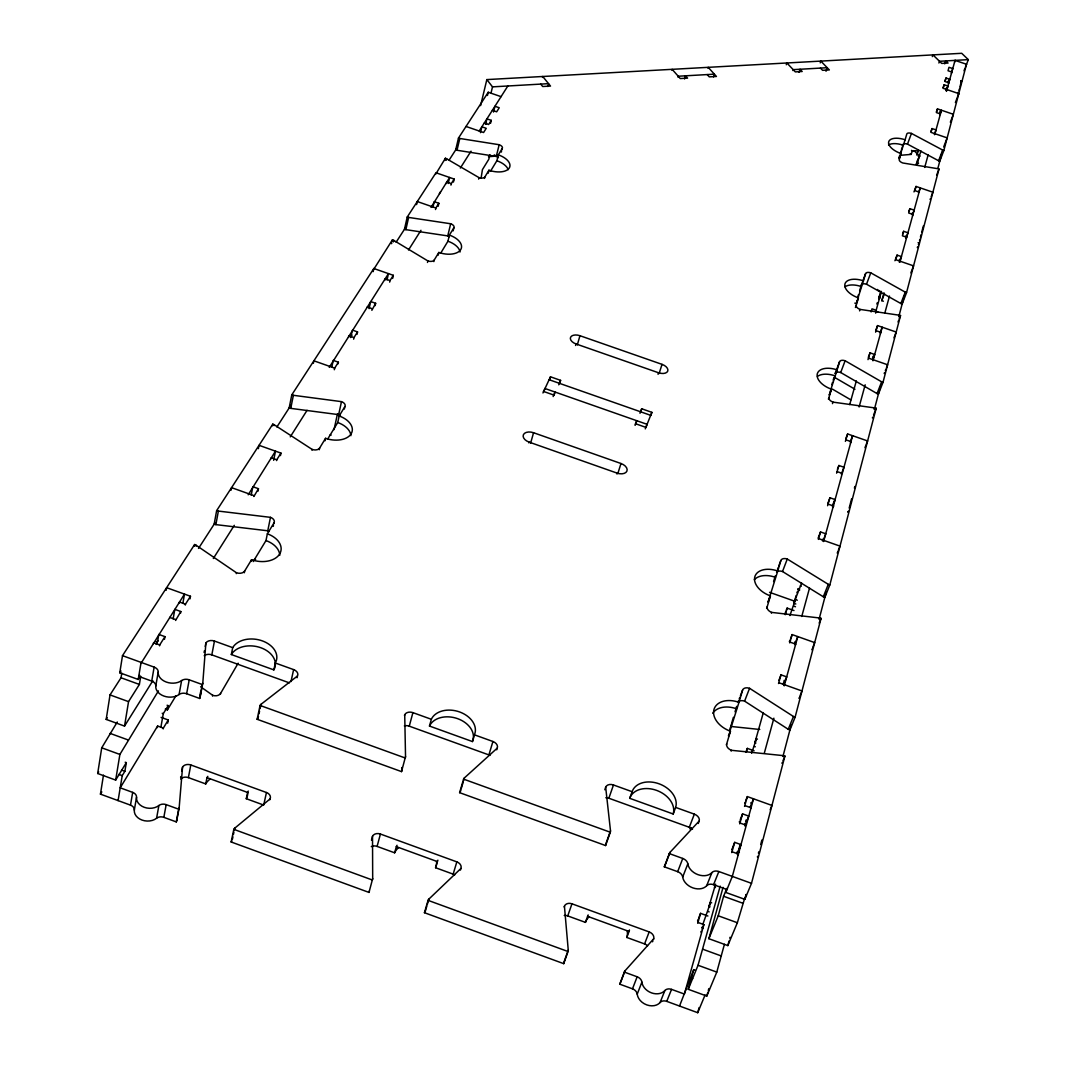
<?xml version="1.0" encoding="UTF-8"?>
<svg xmlns="http://www.w3.org/2000/svg" width="1066" height="1066" viewBox="0 0 1066 1066"><rect width="100%" height="100%" fill="white"/><g stroke="black" fill="none" stroke-linecap="round" stroke-linejoin="round"><path stroke-width="1.5" d="M139.526 675.138L138.74 676.377L151.732 681.094A6.756 4.824 5.9 0 1 155.769 686.064A13.458 9.634 6.5 0 0 163.898 696.058A13.458 9.634 6.5 0 0 179.075 694.512A6.742 4.85 6.9 0 1 186.643 693.739L199.675 698.457A6.716 4.824 7.2 0 0 200.141 697.124L200.541 692.007M200.141 697.124L202.78 683.226L205.885 642.985A6.609 4.637 8 0 1 214.453 641.052L232.694 647.635A23.052 16.256 9.2 0 1 262.316 640.879A23.052 16.256 9.2 0 1 275.321 663.012L293.63 669.608A6.596 4.69 10.2 0 1 297.441 676.017L297.054 677.736M103.469 775.129L100.444 794.143L130.492 805.136A6.463 4.89 4.1 0 1 134.316 810.093A12.872 9.754 4.7 0 0 142.005 820.06A12.872 9.754 4.7 0 0 156.582 818.248A6.449 4.917 5.1 0 1 163.831 817.342L176.276 821.899A6.423 4.89 5.5 0 0 176.743 820.54L176.969 817.942M176.743 820.54L179.155 807.841L182.553 767.067A6.329 4.717 6.5 0 1 190.801 764.962L266.46 792.518A6.303 4.757 9.1 0 1 270.031 798.954L269.858 799.74M125.202 762.23L126.321 762.643L115.674 780.085L97.686 773.503L101.723 747.812L117.287 721.988M152.824 680.721L124.535 726.093L106.187 719.417L110.025 694.912L121.031 677.776L121.764 673.166M140.246 676.27L138.22 679.468L119.778 672.779L122.497 655.657L194.625 544.539A6.343 4.237 8 0 1 196.197 545.299L236.465 572.762A6.343 4.277 9 0 0 244.647 571.056L251.563 559.703A21.853 14.578 9.6 0 0 279.665 553.987A21.853 14.578 9.6 0 0 267.353 533.813L273.962 522.953A6.156 4.051 9.9 0 0 270.471 517.343L218.37 511.08A6.183 4.037 8.8 0 1 216.638 510.641L214.159 524.192A6.156 4.051 8.7 0 0 215.878 524.619L267.766 530.788A6.129 4.064 9.8 0 1 269.232 531.481M115.674 780.085L119.885 754.435L158.434 690.888M124.535 726.093L128.546 701.641L139.38 684.439L140.725 676.364M118.219 799.806L118.086 800.606L122.23 775.635L124.869 771.304L126.321 762.643M140.872 663.572L184.498 594.122L182.872 603.329M138.22 679.468L141.072 662.386M153.424 643.597L153.571 642.731L159.7 644.943L164.95 636.642L158.794 634.417L157.595 641.386M166.176 590.284L166.629 587.686L190.468 596.267L190.001 598.865M130.492 805.136L132.677 792.384L120.205 787.814L157.621 726.026L163.351 728.105L168.241 719.976L161.113 717.391M151.732 681.094L154.13 667.116L122.497 655.657M159.554 645.823L159.7 644.943M134.316 810.093L136.528 797.341A6.489 4.877 4.3 0 0 132.677 792.384M155.769 686.064L158.194 672.086A6.782 4.824 6.1 0 0 154.13 667.116M164.497 639.254L164.95 636.642M173.145 618.88L174.811 609.352L180.82 611.524L180.514 613.256M175.57 620.465L180.82 611.524M157.342 727.612L157.621 726.026M179.315 602.903L179.461 602.037L185.457 604.195L190.468 596.267M160.859 727.398L163.298 713.674L168.175 705.625L167.109 705.239M194.332 546.258L194.625 544.539M163.218 728.904L163.351 728.105M185.297 605.062L185.457 604.195M196.037 546.152L196.197 545.299M165.283 709.09L167.415 709.863L168.175 705.625M167.682 723.148L167.962 721.562M168.108 720.776L168.241 719.976M156.582 818.248L158.887 805.51A6.476 4.904 5.3 0 1 166.176 804.63L178.688 809.201L176.276 821.899M179.075 694.512L181.62 680.561A6.769 4.837 7 0 1 189.215 679.815L202.313 684.545L199.675 698.457M215.878 524.619L218.37 511.08M163.831 817.342L166.176 804.63M186.643 693.739L189.215 679.815M231.082 490.187L231.562 487.655L272.803 424.121A5.863 3.664 10.2 0 1 274.268 424.801L312.151 449.426A5.863 3.691 11.1 0 0 319.613 448.08L325.556 438.313A20.227 12.605 11.5 0 0 351.154 433.795A20.227 12.605 11.5 0 0 339.161 415.98L344.878 406.612A5.703 3.504 11.7 0 0 341.48 401.642L293.377 395.299A5.716 3.504 10.8 0 1 291.778 394.886L289.153 407.972A5.69 3.518 10.7 0 0 290.751 408.371L338.655 414.647A5.676 3.518 11.6 0 1 340.467 415.54M180.62 777.367L180.767 776.568M181.806 771.038L182.553 767.067M204.086 652.512L204.419 650.78M205.232 646.462L205.885 642.985M180.714 778.993A6.303 4.717 6.4 0 1 188.389 777.607L190.801 764.962M204.206 655.763A6.583 4.65 7.8 0 1 211.828 654.87L214.453 641.052M248.205 494.784L275.481 451.158L273.656 460.299M258.398 448.653L258.558 447.827M258.718 446.987L259.038 445.322L280.958 453.103L280.451 455.595M251.216 495.104L252.855 486.709L258.452 488.708L257.959 491.226M212.534 696.098L212.694 695.312A6.076 4.357 7.9 0 0 220.582 693.42L238.158 663.212M236.292 573.628L236.465 572.762M253.881 496.516L258.452 488.708M272.483 425.774L272.803 424.121M220.422 694.206L220.582 693.42M244.314 572.762L244.647 571.056M274.095 425.627L274.268 424.801M188.389 777.607L205.738 783.923L206.977 777.634A22 16.523 7.8 0 1 207.817 776.341M275.321 663.012L273.855 669.888L231.335 654.537L232.694 647.635M271.084 458.647L271.244 457.807L276.747 459.766L280.958 453.103M251.23 561.409L251.563 559.703M276.574 460.592L276.747 459.766M290.751 408.371L293.377 395.299M267.766 530.788L270.471 517.343M253.215 561.582L265.98 540.569L267.353 533.813M273.282 526.324L273.456 525.485M273.802 523.792L273.962 522.953M313.404 363.24L313.897 360.814L334.671 368.13L338.402 362.213L333.232 360.388L331.859 366.851M311.978 450.252L312.151 449.426M329.247 367.37L388.45 273.616L387.051 279.865M460.432 870.043L460.898 868.497A6.289 4.837 16.4 0 0 456.834 861.874L380.415 834.038A6.289 4.81 13.3 0 0 372.514 836.29L372.687 878.584L368.996 892.415L231.149 841.98L233.827 829.348A6.436 4.93 8 0 1 234.76 828.162L270.031 798.954M496.743 749.811L497.249 748.119A6.583 4.77 16.5 0 0 492.918 741.496L474.423 734.82A22.972 16.576 15.2 0 0 459.606 711.955A22.972 16.576 15.2 0 0 431.344 719.284L412.902 712.634A6.583 4.744 13.9 0 0 404.72 714.726L405.533 756.607L401.522 771.611L257.133 719.284L260.064 705.452A6.729 4.864 9.4 0 1 261.023 704.306L297.441 676.017M232.415 839.222L232.921 836.85M233.414 834.491L233.92 832.12M234.427 829.748L234.76 828.162M258.092 718.124L258.452 716.405M259.011 713.82L259.558 711.235M260.104 708.637L260.65 706.038M260.837 705.172L261.023 704.306M334.324 369.742L334.671 368.13M319.254 449.732L319.613 448.08M338.055 363.826L338.402 362.213M266.46 792.518L263.688 805.057L246.286 798.714L247.618 792.451A22 16.523 7.8 0 0 248.258 791.079M325.023 440.778L325.556 438.313M348.529 337.402L348.875 335.803L353.965 337.589L357.55 331.912L352.486 330.14L350.554 337.536M334.044 429.638L337.469 413.835M353.619 339.188L353.965 337.589M338.655 414.647L341.48 401.642M327.582 439.232L337.749 422.522L339.161 415.98M357.03 334.311L357.55 331.912M373.593 269.551L392.448 239.81A5.143 2.852 12.7 0 1 393.754 240.383L427.852 260.917A5.143 2.878 13.3 0 0 434.208 260.051L438.832 252.469A17.789 9.834 13.6 0 0 460.752 249.577A17.789 9.834 13.6 0 0 449.412 235.106L453.876 227.804A5.024 2.745 13.7 0 0 450.665 223.753L408.624 217.424A5.037 2.745 13 0 1 407.212 217.064L404.467 229.297A5.01 2.758 13 0 0 405.866 229.656L447.76 235.906A4.997 2.758 13.6 0 1 449.372 236.679M373.366 270.591L373.14 271.643L373.82 268.512L393.327 275.321L392.981 276.88M344.345 409.051L344.878 406.612M369.116 308.647L370.675 301.545L375.645 303.277L375.125 305.649M371.861 310.326L375.645 303.277M290.978 681.6L293.63 669.608M391.595 243.674L391.768 242.901M392.115 241.356L392.448 239.81M384.773 280.411L385.119 278.852L390.009 280.558L393.327 275.321M393.407 241.929L393.754 240.383M389.663 282.13L390.009 280.558M392.621 278.439L392.794 277.666M405.866 229.656L408.624 217.424M417.059 202.567L417.286 201.541L435.874 207.99L438.859 203.286L434.222 201.674L432.996 206.977M416.593 204.592L417.286 201.541M435.634 174.264L445.401 158.248A4.824 2.532 13.5 0 1 446.627 158.781L478.98 177.609A4.824 2.545 14.1 0 0 484.883 176.929L488.961 170.227A16.71 8.715 14.3 0 0 509.308 167.948A16.71 8.715 14.3 0 0 498.328 154.863L502.273 148.387A4.717 2.438 14.3 0 0 499.168 144.723L459.792 138.473A4.73 2.438 13.8 0 1 458.46 138.114L455.688 149.906A4.717 2.438 13.7 0 0 457.008 150.253L496.263 156.449A4.704 2.452 14.3 0 1 498.448 157.621M430.997 207.404L449.625 177.489L448.213 183.485M444.882 160.486L445.401 158.248M446.281 160.273L446.627 158.781M435.528 209.522L435.874 207.99M438.153 206.311L438.859 203.286M427.493 262.463L427.852 260.917M446.374 183.525L446.734 182.019L451.291 183.605L454.169 179.061L435.981 172.759L407.212 217.064M457.008 150.253L459.792 138.473M450.945 185.111L451.291 183.605M433.849 261.596L434.208 260.051M453.463 182.059L453.636 181.313M453.81 180.567L454.169 179.061M438.193 255.174L438.832 252.469M447.76 235.906L450.665 223.753M440.711 253.148L447.947 241.222L449.412 235.106M480.606 105.614L486.842 79.59L961.705 53.3L968.314 59.629L965.37 67.385M453.143 230.856L453.876 227.804M487.468 95.474L488.241 92.249L501.06 96.646M480.446 132.664L481.859 126.814L486.243 128.32L483.591 132.517L466.029 126.468M491.106 92.689L492.505 86.866L486.842 79.59M485.603 124.322L486.922 118.859L491.279 120.351L490.573 123.256M493.531 112.05L494.944 106.267L499.248 107.746L496.676 111.81L492.359 110.318M478.621 179.101L478.98 177.609M481.099 178.155L482.418 169.654L488.788 159.287L489.92 154.663M484.51 178.422L484.883 176.929M488.228 173.198L488.961 170.227M488.468 156.689L494.384 156.249L494.717 154.876M496.263 156.449L499.168 144.723M490.453 171.306L496.863 160.753L498.328 154.863M501.353 152.065L501.54 151.332M501.913 149.853L502.273 148.387M959.906 86.999L961.532 80.736L961.012 81.855M542.501 77.445L542.741 76.499L550.496 86.066L542.674 86.519L540.729 84.107M547.817 86.506L548.55 83.654L492.505 86.866M940.918 155.196L940.732 155.929L941.065 155.05M726.865 888.511L725.786 892.442L744.841 899.344L745.494 896.919M745.654 896.306L746.133 894.494L745.68 895.573M783.377 754.795L790.332 728.384M790.772 726.719L791.212 725.053M819.114 619.146L826.203 592.203M874.506 408.864L880.436 386.358M898.865 316.442L904.208 296.135M937.853 168.441L942.077 152.398M757.42 857.037L757.62 856.278M758.432 853.146L758.779 851.827M760.698 844.525L761.884 840.035M849.176 508.096L851.614 498.808M854.426 488.121L854.852 486.496M919.532 240.53L919.838 239.37M920.451 237.052L921.051 234.733M921.664 232.428L923.369 225.965M744.841 899.344L751.503 883.341L784.909 756.047A6.409 4.397 24.3 0 0 783.15 755.607L731.463 750.304A6.396 4.424 22.9 0 1 726.706 743.881L730.45 731.223A22.026 15.017 22.5 0 1 714.007 709.37A22.026 15.017 22.5 0 1 738.978 702.334L742.549 690.222A6.209 4.171 22.4 0 1 749.558 688.303L793.45 716.485A6.249 4.184 23.7 0 0 795.089 717.258L789.893 730.063A6.209 4.197 23.8 0 1 788.267 729.291L744.601 701.135A6.183 4.184 22.5 0 0 738.178 702.054M795.089 717.258L821.047 618.373A5.93 3.784 22.8 0 0 819.408 617.96L771.704 612.404A5.916 3.798 21.8 0 1 767.2 606.767L770.412 595.881A20.414 12.925 21.5 0 1 754.861 576.653A20.414 12.925 21.5 0 1 777.754 571.016L780.832 560.583A5.756 3.598 21.5 0 1 787.268 559.037L828.282 584.315A5.783 3.611 22.5 0 0 829.801 585.007L824.817 597.466A5.77 3.624 22.6 0 1 823.312 596.76L782.511 571.523A5.73 3.611 21.6 0 0 776.581 572.202M829.801 585.007L876.185 408.278A5.21 2.932 21.3 0 0 874.76 407.918L833.052 402.135A5.197 2.932 20.6 0 1 828.962 397.605L831.453 389.183A17.975 10.034 20.4 0 1 817.342 373.646A17.975 10.034 20.4 0 1 837.143 369.902L839.542 361.787A5.077 2.798 20.4 0 1 845.125 360.761L881.635 381.815A5.103 2.812 21.1 0 0 882.981 382.414L878.384 394.167A5.077 2.825 21.2 0 1 877.038 393.567L840.701 372.527A5.05 2.812 20.5 0 0 835.224 373.327M882.981 382.414L900.53 315.549A4.89 2.585 20.8 0 0 899.184 315.203L860.102 309.406A4.877 2.598 20.2 0 1 856.225 305.316L858.41 297.88A16.896 8.874 20 0 1 844.978 283.862A16.896 8.874 20 0 1 863.447 280.851L865.565 273.669A4.77 2.478 20 0 1 870.775 272.843L905.261 292.137A4.797 2.492 20.6 0 0 906.526 292.684L902.116 304.063A4.77 2.505 20.7 0 1 900.85 303.517L866.511 284.222A4.757 2.492 20.1 0 0 861.328 285.062L859.596 290.911M906.526 292.684L938.986 169.014A4.384 2.092 20.1 0 0 937.774 168.695L902.822 162.991A4.384 2.092 19.6 0 1 899.264 159.554L901.037 153.557A15.177 7.169 19.5 0 1 888.711 141.765A15.177 7.169 19.5 0 1 905.101 139.779L906.82 133.97A4.291 2.012 19.5 0 1 911.443 133.423L942.69 150.066A4.317 2.012 20 0 0 943.836 150.546L939.746 161.233A4.304 2.025 20 0 1 938.6 160.753L907.486 144.123A4.277 2.025 19.6 0 0 902.862 144.67L902.396 146.255M943.836 150.546L966.489 64.253L955.056 60.389L946.421 91.383M371.488 840.181L372.514 836.29M404.494 715.579L404.72 714.726M723.054 887.352L708.877 938.706L727.825 945.595L737.352 922.73L745.001 897.199M727.825 945.595L729.064 940.958M729.797 938.187L730.05 937.267M371.301 846.617A6.263 4.824 13.3 0 1 377.098 846.404L380.415 834.038M404.36 725.879A6.543 4.757 13.8 0 1 409.277 726.173L412.902 712.634M694.872 970.06L693.726 969.647L688.236 989.288L706.798 996.07L716.792 972.099L724.427 944.289M706.798 996.07L707.811 992.353M708.304 990.487L708.81 988.635M954.563 62.174L955.056 60.389M564.167 906.979L564.434 906.22A6.329 4.864 21.2 0 1 571.962 903.808L649.181 931.924A6.356 4.864 24.3 0 1 653.711 938.76L625.009 970.82A6.476 5.05 24.6 0 0 624.33 972.099L619.746 984.171L632.498 988.835A6.476 5.077 25.2 0 1 637.215 994.165A12.939 10.114 25.8 0 0 646.716 1004.878A12.939 10.114 25.8 0 0 660.081 1002.533A6.489 5.077 26.6 0 1 666.743 1001.36L697.724 1012.7L699.109 1007.583M708.877 938.706L718.231 915.787L723.587 896.266L726.679 888.684M727.358 888.125L726.972 889.537L713.567 884.687A6.796 5.024 25.1 0 0 706.665 885.739A13.538 9.994 24.4 0 1 692.793 887.858A13.538 9.994 24.4 0 1 682.693 877.052A6.769 5.024 23.8 0 0 677.67 871.682L664.305 866.831L669.328 853.6A6.769 4.97 23.4 0 1 670.008 852.334L699.216 820.993A6.649 4.797 23.2 0 0 694.339 814.144L675.644 807.402A23.159 16.71 21.8 0 0 659.001 783.777A23.159 16.71 21.8 0 0 632.111 791.692L613.47 784.976A6.609 4.797 20.5 0 0 605.675 787.241L604.808 789.746M737.006 852.893L737.366 851.561M744.654 824.977L745.081 823.418M745.64 821.34L746.12 820.007M764.402 752.836L773.889 718.178M783.137 684.425L783.71 682.347M783.99 681.307L784.27 680.268M801.752 616.468L809.534 588.032M822.459 540.848L822.939 539.09M859.116 406.972L865.179 384.799M872.588 357.75L872.974 356.35M884.767 313.284L889.497 296.042M899.211 260.53L899.544 259.305M905.66 236.985L905.98 235.826M911.87 214.306L912.176 213.173M924.702 167.442L928.206 154.65M939.652 112.836L940.119 111.157M947.461 90.077L946.022 89.584L946.515 87.785M737.352 854.412L740.017 845.245M832.453 506.816L834.052 501.087M906.5 236.066L905.873 238.384L907.992 232.801L903.635 231.309L902.582 234.094M948.34 83.041L949.14 80.137M377.098 846.404L394.633 852.8L396.325 846.644A21.906 16.843 14.9 0 1 397.032 845.285M474.423 734.82L472.451 741.563L429.478 726.053L431.344 719.284M731.769 852.6L734.701 842.353L741.057 844.645L738.392 851.214M739.724 823.845L742.576 813.878L748.772 816.116L744.814 825.91M744.548 806.389L747.359 796.595L771.944 805.443L770.158 809.787M778.526 683.519L781.018 674.845L786.775 676.897L783.603 684.865M789.746 642.905L792.145 634.59L814.69 642.598L813.731 644.97M818.382 539.396L820.527 531.947L825.83 533.813L823.112 540.768M827.602 505.71L829.974 497.769L835.171 499.594L832.786 505.71M836.61 473.157L838.902 465.482L843.992 467.268L841.341 474.09M845.391 441.377L847.617 433.969L867.617 440.951L866.032 444.948M868.004 359.628L870.043 352.846L874.773 354.498L872.814 359.615M875.599 332.166L877.571 325.596L896.2 332.046L894.787 335.657M899.344 262.263L901.49 256.626L897.066 255.107L895.786 259.731L913.575 265.86L910.857 272.896M903.635 231.309L902.409 235.786L906.766 237.278M912.603 214.279L914.175 210.149L909.898 208.683L908.698 213L913.002 214.479L912.469 215.865M931.151 196.77L932.897 192.213L916.04 186.443L914.881 190.627L919.119 192.067M934.362 134.476L936.081 129.932L932.044 128.56L930.991 132.371L947.154 137.874L943.677 146.988M950.352 122.177L953.35 114.289L937.48 108.892L936.454 112.596L940.439 113.942M946.368 90.53L948.047 86.079L944.156 84.76L943.17 88.318L958.774 93.608L958.441 94.474M948.673 82.562L949.886 79.324L946.022 78.005L945.049 81.522L948.927 82.842M688.236 989.288L698.043 965.263L720.19 886.113M679.522 1006.038L693.726 969.647M883.368 301.212L881.782 300.665L883.954 292.857M876.865 304.05L877.198 302.877M707.904 916.014L700.562 913.349L697.99 922.463L703.88 924.608L684.399 994.058L671.553 989.368A6.529 5.077 26.4 0 0 664.878 990.527A12.992 10.1 25.6 0 1 651.446 992.859A12.992 10.1 25.6 0 1 641.892 982.119A6.503 5.077 25 0 0 637.148 976.789L624.33 972.099M710.063 906.846L708.97 906.446L715.592 884.14M755.901 743.042L754.888 742.682L763.323 712.608M795.836 604.009L793.97 603.343L796.182 595.441M796.915 592.816L797.155 591.95M849.695 404.574L856.331 380.922M916.827 165.163L919.385 156.076L914.135 150.652M702.827 924.422L710.582 902.449L711.675 902.849M751.597 753.236L756.434 738.778L757.446 739.138M789.919 615.562L795.449 599.545L797.315 600.211M875.732 312.991L876.199 311.299L877.771 311.832M528.856 442.896L529.082 442.097A8.381 5.143 15.6 0 1 523.446 434.635A8.381 5.143 15.6 0 1 533.56 432.729L620.985 463.51A8.395 5.17 17.5 0 1 626.915 471.092A8.395 5.17 17.5 0 1 617.027 473.091L529.082 442.097M542.954 392.968L550.469 376.804L560.583 380.349L559.69 383.467M543.966 391.489L544.819 388.45L646.995 424.295L646.036 427.306M530.655 443.03L533.56 432.729M549.576 379.922L550.469 376.804M746.267 752.223L747.346 748.385L754.102 750.797M785.269 614.696L787.134 608.113L794.01 610.552M871.122 311.925L872.001 308.834L876.145 310.259L881.435 291.418L878.637 298.773M877.491 289.459L877.851 290.179M553.161 396.552L555.013 392.022L554.12 395.166M558.744 384.813L560.583 380.349M575.573 345.477L576.026 343.945A7.848 4.517 16.1 0 1 570.603 337.242A7.848 4.517 16.1 0 1 579.957 335.71L662.026 364.359A7.875 4.544 17.6 0 1 667.716 371.155A7.875 4.544 17.6 0 1 658.548 372.767L576.026 343.945M577.306 344.918L579.957 335.71M454.702 874.906A6.263 4.85 16.4 0 0 453.157 874.147L435.581 867.737L437.38 861.595A21.906 16.843 14.9 0 0 437.886 860.169M564.434 906.22L568.245 950.059A6.449 5.05 21.7 0 1 568.031 951.525L563.727 963.664L424.441 912.709L428.066 900.357A6.409 5.024 16 0 1 428.865 899.118L460.898 868.497M605.675 787.241L610.498 830.787A6.756 4.984 20.9 0 1 610.298 832.24L605.581 845.551L459.619 792.664L463.577 779.126A6.716 4.957 16.2 0 1 464.403 777.913L497.249 748.119M425.934 909.165L425.254 911.47A6.383 5.037 16 0 0 424.441 912.709M426.16 908.392L426.826 906.073M427.279 904.541L427.959 902.222M428.186 901.45L428.865 899.118M460.938 789.759L460.445 791.438A6.676 4.97 16.1 0 0 459.619 792.664M461.431 788.067L462.164 785.535M462.417 784.696L463.164 782.151M463.657 780.459L464.403 777.913M671.86 70.249L672.14 69.33L680.268 78.551L687.557 78.124L685.505 75.819L684.572 78.951M848.136 511.973L848.363 511.187L848.043 512.293M677.949 77.152L678.216 76.232L714.367 74.167L713.527 76.899M729.784 729.584L730.437 727.345M730.77 726.226L731.436 724.001M731.756 722.881L733.408 717.338M735.034 711.822L735.687 709.636M736.006 708.53L736.659 706.345M773.583 581.57L775.262 575.906M831.866 384.613L832.519 382.401M833.172 380.176L833.825 377.964M857.85 296.814L858.423 294.842M899.104 157.408L899.571 155.809M900.517 152.598L900.997 151.012M901.463 149.427L901.929 147.841M728.491 735.873L729.037 734.048M729.57 732.222L738.978 702.334M777.754 571.016L768.013 602.197L770.412 595.881M829.575 393.914L829.215 395.14L829.641 394.02M829.948 392.701L830.667 390.263M831.014 389.05L837.143 369.902M856.584 302.571L857.224 300.412M857.544 299.346L863.447 280.851M899.291 158.101L899.811 156.356M900.317 154.623L905.101 139.779M453.157 874.147L456.834 861.874M489.974 755.394A6.556 4.784 16.5 0 0 488.894 754.915L492.918 741.496M690.595 829.481L691.141 827.656M707.931 68.237L708.21 67.331L716.432 76.459L709.25 76.872L707.198 74.58M616.774 473.877L617.027 473.091M617.774 473.73L620.985 463.51M635.003 425.267L636.748 420.71L635.523 424.588M639.986 413.288L641.705 408.771L651.872 412.342L650.873 415.434M640.719 411.876L641.705 408.771M658.055 374.299L658.548 372.767M659.121 373.5L662.026 364.359M959.36 89.024L958.92 90.343M645.263 428.878L651.872 412.342M948.22 81.629L948.553 80.603M786.295 64.76L786.881 62.974L795.303 71.888L802.165 71.489L800.046 69.263L799.034 72.301M792.904 70.543L793.197 69.65L827.203 67.704L826.003 71.249M918.399 244.554L918.919 242.861L918.106 242.582M820.234 62.867L820.833 61.095L829.335 69.916L822.579 70.316L820.447 68.091M564.247 915.481A6.289 4.864 21.3 0 1 567.738 915.921L571.962 903.808M605.834 797.714A6.583 4.797 20.6 0 1 608.846 798.234L613.47 784.976M567.432 952.351L563.941 962.212A6.423 5.063 21.8 0 1 563.727 963.664M567.698 951.592L568.245 950.059M606.074 843.273L609.019 834.971M609.312 834.132L610.498 830.787M567.738 915.921L585.434 922.37L587.593 916.347A22.093 16.963 22.8 0 1 588.165 914.934M675.644 807.402L673.179 813.998L629.74 798.327L632.111 791.692M932.324 56.605L932.95 54.886L941.704 63.414L948.034 63.054L945.835 60.909L944.743 63.853M899.158 158.634L900.037 156.262M900.29 155.596L901.037 153.557M907.486 144.123L911.443 133.423M946.808 87.838L946.155 89.531M938.88 63.001L939.519 61.282L968.314 59.629M861.328 285.062L861.595 284.356M861.848 283.636L862.381 282.224M862.914 280.798L863.713 278.666M863.966 277.946L865.565 273.669M900.597 155.276L911.084 154.41L912.296 151.159L911.51 150.346M856.398 303.29L856.264 303.65A16.856 8.888 20.1 0 1 854.839 303.117M856.531 302.931L858.41 297.88M855.412 307.488L856.225 305.316M866.511 284.222L870.775 272.843M835.131 373.566L835.957 371.368M836.237 370.622L837.063 368.423M837.33 367.69L839.542 361.787M916.827 155.116L918.492 150.652L917.706 149.84M944.916 80.963L946.022 78.005M859.556 310.859L860.102 309.406M943.037 87.732L944.156 84.76M829.921 393.274L831.453 389.183M917.186 161.312L917.959 159.26M918.732 157.208L921.051 151.026M916.267 164.391L919.385 156.076M828.402 399.097L828.962 397.605M936.361 111.903L937.48 108.892M951.711 71.542L952.817 68.597L948.98 67.305L948.034 70.756L951.871 72.048L951.392 73.341M647.582 945.875A6.329 4.877 24.4 0 0 644.57 943.93L626.808 937.454L629.06 931.457A22.093 16.963 22.8 0 0 629.446 929.965M946.142 90.25L947.261 87.279M930.911 131.598L932.044 128.56M840.701 372.527L845.125 360.761M917.613 246.806L917.306 247.579M939.706 114.848L941.451 110.238L934.695 134.636M832.479 403.641L833.052 402.135M913.975 191.907L916.04 186.443M908.845 211.441L909.898 208.683M964.024 70.756L964.837 68.597M965.663 66.425L966.489 64.253M879.41 295.615L878.757 297.321L880.289 297.854M880.05 293.91L880.703 292.204M918.532 192.44L920.251 187.882L899.864 262.209M625.009 970.82L620.439 982.879A6.449 5.063 24.8 0 0 619.746 984.171M667.809 858.13L664.984 865.565A6.729 4.984 23.5 0 0 664.305 866.831M668.129 857.304L670.008 852.334M776.688 571.523L776.981 570.736M777.567 569.191L778.167 567.618M778.753 566.059L780.832 560.583M894.92 260.73L897.066 255.107M875.706 312.604L876.199 311.299M955.389 102.523L958.774 93.608M881.782 300.665L884.487 293.536M766.601 608.34L767.2 606.767M938.6 160.753L942.69 150.066M782.511 571.523L787.268 559.037M958.227 92.262L957.814 93.302M875.639 330.673L877.571 325.596M936.628 175.184L938.986 169.014M868.35 357.243L870.043 352.846M644.57 943.93L649.181 931.924M692.474 829.255A6.623 4.81 23.3 0 0 689.302 827.283L694.339 814.144M771.398 613.19L771.704 612.404M930.112 199.489L930.458 198.582M738.232 701.468L738.538 700.668M739.164 699.069L739.777 697.47M740.39 695.858L742.549 690.222M880.276 332.272L882.222 327.209L872.947 360.788M880.276 333.778L880.822 332.326L876.159 330.713M728.571 736.1L730.45 731.223M726.399 744.708L726.706 743.881M632.498 988.835L637.148 976.789M677.67 871.682L682.76 858.463L669.328 853.6M845.871 438.472L847.617 433.969M744.601 701.135L749.558 688.303M652.552 941.771L652.845 941.012M653.431 939.519L653.711 938.76M698.257 823.472L699.216 820.993M900.85 303.517L905.261 292.137M837.423 469.28L838.902 465.482M898.625 316.642L899.184 315.203M850.282 441.724L852.613 435.714L823.605 541.528M850.415 443.136L851.001 441.63L845.978 439.872M731.156 751.117L731.463 750.304M637.215 994.165L641.892 982.119M682.693 877.052L687.823 863.846A6.809 5.01 23.7 0 0 682.76 858.463M785.202 613.083L785.749 611.657M786.295 610.245L787.134 608.113M827.896 503.125L828.482 501.593M828.788 500.833L829.974 497.769M898.012 322.012L898.571 320.586M899.131 319.147L900.53 315.549M893.948 337.829L894.507 336.39M798.074 588.872L799.74 589.991M797.874 589.978L798.461 588.485M818.115 538.13L819.021 535.812M819.314 535.039L820.527 531.947M801.632 583.075L794.57 601.171L769.572 592.323M793.97 603.343L795.449 599.545M884.194 373.54L884.567 372.567M885.326 370.622L885.899 369.156M886.472 367.69L887.605 364.759L868.577 358.149M877.038 393.567L881.635 381.815M832.826 507.536L833.425 506.004M874.173 409.397L874.76 407.918M872.414 417.925L872.694 417.179M873.574 414.967L874.44 412.742M874.733 411.996L876.185 408.278M864.952 447.693L865.645 445.948M745.907 752.036L747.346 748.385M789.346 641.719L789.959 640.133M790.586 638.547L792.145 634.59M778.806 680.428L779.433 678.842M779.752 678.043L781.018 674.845M754.888 742.682L756.434 738.778M794.73 641.999L795.876 642.105M794.65 644.504L797.781 636.589L784.203 685.851M795.409 644.917L795.716 644.13L790.066 642.118M837.236 553.081L837.956 551.282M838.369 550.256L840.008 546.125L818.675 538.623M660.081 1002.533L664.878 990.527M706.665 885.739L711.915 872.574A6.836 5.01 24.9 0 1 718.844 871.535L751.503 883.341M823.312 596.76L828.282 584.315M697.577 920.811L698.177 919.318M698.776 917.826L700.562 913.349M744.748 803.124L745.067 802.312M745.72 800.673L747.359 796.595M819.101 618.76L819.408 617.96M156.129 644.397L156.302 643.971A3.758 0.746 -68.5 0 1 157.328 641.919L158.181 640.573M697.684 923.209L697.99 922.463M666.743 1001.36L671.553 989.368M713.567 884.687L718.844 871.535M739.298 822.059L739.617 821.233M740.284 819.607L742.576 813.878M819.154 623.09L820.1 620.732M820.407 619.946L821.047 618.373M811.826 649.7L812.145 648.914M812.785 647.342L813.411 645.756M731.729 849.735L732.395 848.096M732.715 847.283L733.714 844.818M734.048 844.005L734.701 842.353M708.97 906.446L710.582 902.449M749.998 807.495L753.502 798.807L732.315 876.399L725.786 892.442M700.868 932.057L701.162 931.311M702.068 929.086L703.88 924.608M750.717 808.614L751.05 807.801L744.868 805.576M798.98 698.417L799.407 697.351M799.833 696.298L801.992 690.968L778.846 682.72M788.267 729.291L793.45 716.485M738.085 854.879L738.418 854.053L732.102 851.774M782.817 756.42L783.15 755.607M781.951 763.309L782.271 762.496M782.937 760.884L784.909 756.047M697.724 1012.7L705.092 994.951M167.415 709.863L175.89 695.858M100.444 794.143L101.83 791.891M97.686 773.503L98.712 771.864M213.32 558.504L234.307 525.325M290.272 436.86L307.061 410.33M408.518 249.977L420.963 230.309M460.339 168.055L471.025 151.185M491.279 120.351L488.654 124.495L484.297 122.99M439.379 193.586L440.525 191.773M106.187 719.417L107.213 717.791M351.1 336.523L352.033 335.057M485.909 124.069L486.576 123.003M479.194 131.011L507.842 85.986M119.778 672.779L120.978 670.927M198.516 548.417L214.919 523.006M276.88 426.986L290.925 405.24M396.112 242.222L406.053 226.831M449.199 159.98L457.034 147.828M216.638 510.641L231.562 487.655L254.054 495.663M291.778 394.886L373.82 268.512M458.46 138.114L488.241 92.249M916.613 163.351L918.586 163.178M918.226 156.196L920.198 156.022M912.296 151.159L918.492 150.652M730.97 726.466L759.765 729.477M960.759 80.803L961.479 81.043M948.02 82.282L948.953 82.682M916.414 163.364L917.799 163.844M878.611 290.445L879.89 290.885M367.21 306.995L372.207 308.74M837.196 471.625L842.313 473.424M549.057 379.696L650.66 415.314M543.394 391.395L553.6 394.98M635.496 423.708L645.756 427.319M828.202 504.165L833.759 506.057M800.286 585.887L801.219 586.22M330.194 434.821L331.113 435.141M793.61 606.088L795.489 606.754M254.654 559.077L255.64 559.437M754.302 746.413L755.314 746.773M750.704 802.885L751.836 803.298M169.627 617.387L175.717 619.586M740.044 823.032L746.333 825.297M211.828 654.87L289.366 682.866M409.277 726.173L488.894 754.915M608.846 798.234L689.302 827.283M156.196 641.505L157.328 641.919M738.178 851.761L739.351 852.187M260.064 705.452L405.2 757.993A6.716 4.93 13.7 0 0 405.533 756.607M463.577 779.126L610.298 832.24M714.393 887.125L715.473 887.525M121.031 677.776L139.38 684.439M723.587 896.266L742.536 903.129M162.219 713.274L163.298 713.674M708.051 911.497L709.143 911.896M110.025 694.912L128.546 701.641M718.231 915.787L737.352 922.73M701.641 927.38L703.094 927.913M110.118 733.395L128.16 739.964M702.681 949.193L721.309 955.975M206.977 777.634L247.618 792.451M396.325 846.644L437.38 861.595M587.593 916.347L629.06 931.457M101.723 747.812L119.885 754.435M698.043 965.263L716.792 972.099M121.537 770.078L124.869 771.304M690.422 977.762L692.713 978.601M118.899 774.422L122.23 775.635M689.049 982.639L690.195 983.065M233.827 829.348L372.34 879.996A6.409 4.997 13.1 0 0 372.687 878.584M428.066 900.357L568.031 951.525M834.265 377.217L854.959 389.237M832.333 389.077L850.881 399.883M200.621 686.757L212.694 695.312M910.297 153.597L911.084 154.41M493.678 155.33L494.384 156.249M401.815 767.547L401.869 770.225A6.676 4.944 13.6 0 1 401.522 771.611M202.78 683.226A6.742 4.824 7.3 0 1 202.313 684.545M257.133 719.284A6.702 4.877 9.2 0 1 257.679 718.524M605.781 844.099A6.716 4.997 21 0 1 605.581 845.551M711.915 872.574A13.605 9.98 24.3 0 1 697.99 874.666A13.605 9.98 24.3 0 1 687.823 863.846M181.62 680.561A13.525 9.621 6.7 0 1 166.363 682.08A13.525 9.621 6.7 0 1 158.194 672.086M629.74 798.327A23.106 16.723 21.9 0 1 656.576 790.372A23.106 16.723 21.9 0 1 673.179 813.998M231.335 654.537A22.999 16.27 9.1 0 1 260.89 647.755A22.999 16.27 9.1 0 1 273.855 669.888M429.478 726.053A22.919 16.59 15.2 0 1 457.7 718.684A22.919 16.59 15.2 0 1 472.451 741.563M712.754 713.247A21.973 15.031 22.5 0 1 736.499 708.783M754.328 579.717A20.374 12.952 21.6 0 1 775.368 577.292M265.98 540.569A21.8 14.591 9.6 0 1 279.745 555.373M337.749 422.522A20.187 12.619 11.5 0 1 350.887 435.674M817.449 376.405A17.935 10.06 20.4 0 1 834.931 375.818M844.965 286.821A16.856 8.888 20.1 0 1 861.315 286.567M447.947 241.222A17.749 9.861 13.6 0 1 460.032 252.029M496.863 160.753A16.683 8.728 14.3 0 1 508.202 169.667M888.538 144.949A15.164 7.196 19.5 0 1 903.115 145.163M247.818 792.691A21.946 16.536 7.7 0 1 246.286 798.714M205.738 783.923A21.946 16.536 7.7 0 1 210.215 778.993M231.149 841.98A6.396 4.944 7.8 0 1 231.868 840.994M369.342 891.003A6.383 5.01 13 0 1 368.996 892.415M436.567 861.488A21.853 16.856 14.9 0 1 435.581 867.737M394.633 852.8A21.853 16.856 14.9 0 1 398.591 847.643M585.434 922.37A22.04 16.976 22.8 0 1 588.885 917M627.248 930.978A22.04 16.976 22.8 0 1 626.808 937.454M158.887 805.51A12.939 9.741 4.9 0 1 144.256 807.308A12.939 9.741 4.9 0 1 136.528 797.341M179.155 807.841A6.463 4.89 5.7 0 1 178.688 809.201M690.675 827.602L690.195 829.148L690.821 827.709"/></g></svg>
